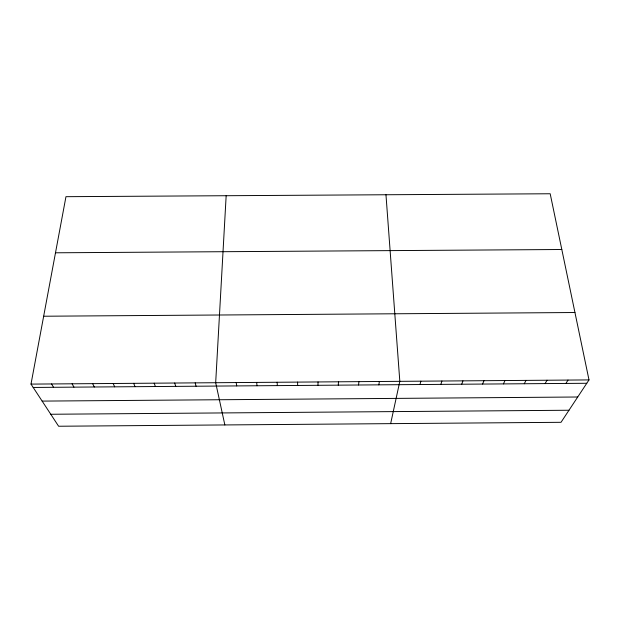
<?xml version="1.0" encoding="UTF-8"?>
<svg xmlns="http://www.w3.org/2000/svg" width="620" height="620" viewBox="0 0 620 620"><rect width="100%" height="100%" fill="white"/><g stroke="black" fill="none" stroke-linecap="round" stroke-linejoin="round"><path stroke-width="0.93" d="M317.967 385.299L318.045 381.951M226.161 195.719L215.675 382.718L224.851 424.94M338.257 385.152L338.497 381.796M358.546 384.997L358.949 381.641M378.82 384.842L379.386 381.486M31 384.106L65.96 196.687L550.188 193.758L589 379.913L561.023 422.305L58.621 426.242L31 384.106L589 379.913M390.647 423.638L399.822 381.331L385.966 194.75M419.98 384.532L420.871 381.176M440.851 384.377L441.913 381.013M461.722 384.214L462.946 380.858M482.577 384.059L483.972 380.703M503.432 383.904L504.99 380.541M524.28 383.749L526 380.385M545.12 383.586L547.011 380.223M565.952 383.431L568.005 380.068M50.763 414.261L568.982 410.246M55.498 252.797L561.813 249.504M43.664 316.231L574.949 312.519M33.193 387.454L586.784 383.276M42.137 401.101L577.724 397.002M51.545 383.951L53.576 387.298M72.083 383.796L73.951 387.144M92.62 383.64L94.318 386.988M113.142 383.486L114.684 386.834M133.664 383.331L135.044 386.678M154.179 383.183L155.395 386.531M174.685 383.028L175.739 386.376M195.184 382.873L196.075 386.221M236.166 382.563L236.731 385.911M256.641 382.408L257.044 385.764M277.117 382.253L277.357 385.609M297.585 382.098L297.662 385.454"/></g></svg>
